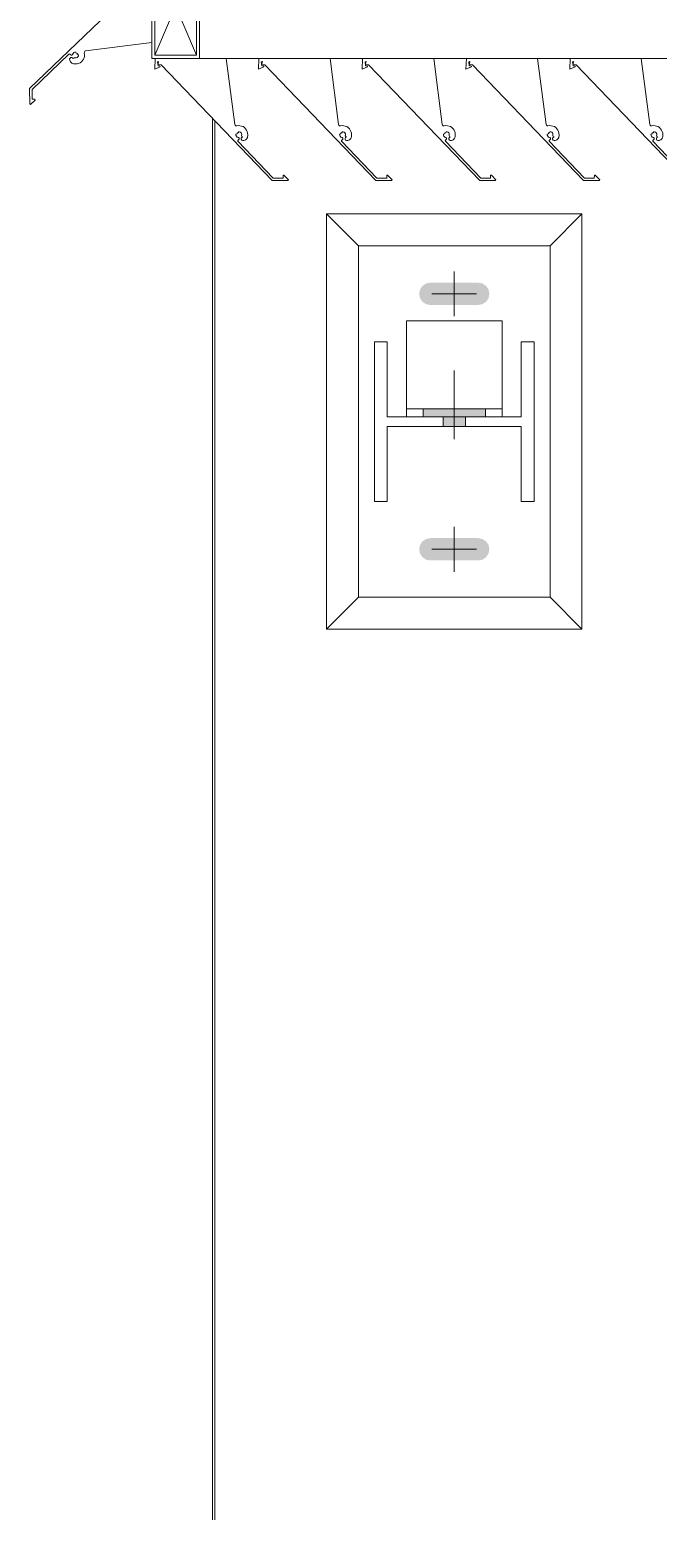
# Model space of a CAD drawing. Header units: millimetres. Extents: x -220592 to 404889, y -217665 to 38245.
# Drawn here: x -950.83 to -946.89, y -1326.88 to -1317.6 of the extents above; entities that cross this region are included whole.
import ezdxf

# ---------------------------------------------------------------- set-up
doc = ezdxf.new("R2010")
doc.units = ezdxf.units.MM
doc.linetypes.add('XKITLINE00', pattern=[0])
doc.layers.add('000 - 0_HIDE_OBJ_FRAMING_DEF_SUB_1', color=7, linetype='Continuous')
doc.layers.add('Bolt', color=7, linetype='Continuous', lineweight=0)
doc.layers.add('Part', color=7, linetype='Continuous', lineweight=0)

# ---------------------------------------------------------------- blocks, each defined once
blk = doc.blocks.new('*A13531')
at = {"layer": '000 - 0_HIDE_OBJ_FRAMING_DEF_SUB_1', "color": 7, "linetype": 'XKITLINE00', "lineweight": 0}
blk.add_line((-138.563334, 70.570805), (-138.563334, 90.904836), dxfattribs=at)
blk = doc.blocks.new('*A13700')
at = {"layer": 'Part', "color": 7, "linetype": 'XKITLINE00', "lineweight": 0}
for p, q in [((-137.483413, 89.520805), (-137.563413, 89.520805)), ((-137.563413, 89.520805), (-137.563413, 88.520805)), ((-137.483413, 89.050805), (-137.483413, 89.520805)), ((-136.563413, 89.520805), (-136.643413, 89.520805)), ((-136.643413, 89.520805), (-136.643413, 89.050805)), ((-136.563413, 88.520805), (-136.563413, 89.520805)), ((-136.643413, 89.050805), (-137.483413, 89.050805)), ((-137.483413, 88.520805), (-137.483413, 88.990805)), ((-137.483413, 88.990805), (-136.643413, 88.990805)), ((-136.643413, 88.990805), (-136.643413, 88.520805)), ((-137.563413, 88.520805), (-137.483413, 88.520805)), ((-136.643413, 88.520805), (-136.563413, 88.520805))]:
    blk.add_line(p, q, dxfattribs=at)
blk = doc.blocks.new('*A13702')
at = {"layer": 'Part', "color": 7, "linetype": 'XKITLINE00', "lineweight": 0}
for p, q in [((-138.658479, 91.945101), (-130.637493, 91.945101)), ((-138.491671, 91.295101), (-138.287375, 91.295101)), ((-137.841671, 91.295101), (-137.637375, 91.295101)), ((-137.191671, 91.295101), (-136.987375, 91.295101)), ((-136.541671, 91.295101), (-136.337375, 91.295101)), ((-135.891671, 91.295101), (-135.687375, 91.295101)), ((-135.241671, 91.295101), (-135.037375, 91.295101)), ((-134.591671, 91.295101), (-134.387375, 91.295101)), ((-133.941671, 91.295101), (-133.737375, 91.295101)), ((-133.291671, 91.295101), (-133.087375, 91.295101)), ((-132.641671, 91.295101), (-132.437375, 91.295101)), ((-131.991671, 91.295101), (-131.787375, 91.295101)), ((-131.341671, 91.295101), (-131.137375, 91.295101)), ((-130.691671, 91.295101), (-130.637493, 91.295101))]:
    blk.add_line(p, q, dxfattribs=at)
blk = doc.blocks.new('*A13703')
at = {"layer": 'Part', "color": 7, "linetype": 'XKITLINE00', "lineweight": 0}
for p, q in [((-138.937367, 91.295291), (-138.939989, 91.227606)), ((-138.939989, 91.227606), (-138.906502, 91.243141)), ((-138.491697, 91.295299), (-138.937367, 91.295291)), ((-138.922245, 91.273376), (-138.915672, 91.275412)), ((-138.919105, 91.248393), (-138.922245, 91.273376)), ((-138.906914, 91.248264), (-138.919105, 91.248393)), ((-138.918576, 91.258396), (-138.915672, 91.275412)), ((-138.918576, 91.258396), (-138.900033, 91.255499)), ((-138.906502, 91.243141), (-138.906914, 91.248264)), ((-138.900033, 91.255499), (-138.203787, 90.530377)), ((-138.438667, 90.881293), (-138.491697, 91.295299)), ((-138.436477, 90.876218), (-138.438667, 90.881293)), ((-138.431925, 90.873081), (-138.436477, 90.876218)), ((-138.426403, 90.872842), (-138.431925, 90.873081)), ((-138.416269, 90.874328), (-138.426403, 90.872842)), ((-138.406033, 90.873953), (-138.416269, 90.874328)), ((-138.396034, 90.87173), (-138.406033, 90.873953)), ((-138.386604, 90.867732), (-138.396034, 90.87173)), ((-138.378054, 90.862092), (-138.386604, 90.867732)), ((-138.370667, 90.854996), (-138.378054, 90.862092)), ((-138.364689, 90.846679), (-138.370667, 90.854996)), ((-138.431369, 90.820312), (-138.423979, 90.822634)), ((-138.430947, 90.81364), (-138.431369, 90.820312)), ((-138.428157, 90.807564), (-138.430947, 90.81364)), ((-138.42337, 90.802897), (-138.428157, 90.807564)), ((-138.423979, 90.822634), (-138.423035, 90.829799)), ((-138.415797, 90.799783), (-138.42337, 90.802897)), ((-138.423035, 90.829799), (-138.415975, 90.828629)), ((-138.419915, 90.781587), (-138.415288, 90.785242)), ((-138.418823, 90.776428), (-138.419915, 90.781587)), ((-138.19742, 90.545412), (-138.418823, 90.776428)), ((-138.415975, 90.828629), (-138.414869, 90.836335)), ((-138.41164, 90.7956), (-138.415797, 90.799783)), ((-138.415288, 90.785242), (-138.411434, 90.789706)), ((-138.414869, 90.836335), (-138.408385, 90.835766)), ((-138.411434, 90.789706), (-138.41164, 90.7956)), ((-138.408385, 90.835766), (-138.402511, 90.832964)), ((-138.402511, 90.832964), (-138.397989, 90.828282)), ((-138.397989, 90.828282), (-138.395391, 90.822314)), ((-138.394036, 90.800113), (-138.397254, 90.794956)), ((-138.397254, 90.794956), (-138.397242, 90.788879)), ((-138.397242, 90.788879), (-138.394005, 90.783735)), ((-138.395047, 90.815814), (-138.395952, 90.809896)), ((-138.395952, 90.809896), (-138.393545, 90.805085)), ((-138.395391, 90.822314), (-138.395047, 90.815814)), ((-138.388564, 90.803055), (-138.394036, 90.800113)), ((-138.394005, 90.783735), (-138.388531, 90.781095)), ((-138.393545, 90.805085), (-138.388564, 90.803055)), ((-138.388531, 90.781095), (-138.380761, 90.781591)), ((-138.380761, 90.781591), (-138.375265, 90.783326)), ((-138.375265, 90.783326), (-138.370202, 90.78608)), ((-138.370202, 90.78608), (-138.365759, 90.789751)), ((-138.365759, 90.789751), (-138.362101, 90.794205)), ((-138.360316, 90.837417), (-138.364689, 90.846679)), ((-138.362101, 90.794205), (-138.359361, 90.799275)), ((-138.357693, 90.827516), (-138.360316, 90.837417)), ((-138.359361, 90.799275), (-138.357642, 90.804776)), ((-138.356908, 90.817303), (-138.357693, 90.827516)), ((-138.357642, 90.804776), (-138.357006, 90.810504)), ((-138.357006, 90.810504), (-138.356908, 90.817303)), ((-138.203787, 90.530377), (-138.104636, 90.53093)), ((-138.136074, 90.545755), (-138.19742, 90.545412)), ((-138.135977, 90.563175), (-138.136074, 90.545755)), ((-138.131056, 90.56426), (-138.135977, 90.563175)), ((-138.102167, 90.535611), (-138.131056, 90.56426)), ((-138.104636, 90.53093), (-138.102167, 90.535611))]:
    blk.add_line(p, q, dxfattribs=at)
blk = doc.blocks.new('*A13704')
at = {"layer": 'Part', "color": 7, "linetype": 'XKITLINE00', "lineweight": 0}
for p, q in [((-138.287367, 91.295291), (-138.289989, 91.227606)), ((-138.289989, 91.227606), (-138.256502, 91.243141)), ((-137.841697, 91.295299), (-138.287367, 91.295291)), ((-138.272245, 91.273376), (-138.265672, 91.275412)), ((-138.269105, 91.248393), (-138.272245, 91.273376)), ((-138.256914, 91.248264), (-138.269105, 91.248393)), ((-138.268576, 91.258396), (-138.265672, 91.275412)), ((-138.268576, 91.258396), (-138.250033, 91.255499)), ((-138.256502, 91.243141), (-138.256914, 91.248264)), ((-138.250033, 91.255499), (-137.553787, 90.530377)), ((-137.788667, 90.881293), (-137.841697, 91.295299)), ((-137.786477, 90.876218), (-137.788667, 90.881293)), ((-137.781925, 90.873081), (-137.786477, 90.876218)), ((-137.776403, 90.872842), (-137.781925, 90.873081)), ((-137.766269, 90.874328), (-137.776403, 90.872842)), ((-137.756033, 90.873953), (-137.766269, 90.874328)), ((-137.746034, 90.87173), (-137.756033, 90.873953)), ((-137.736604, 90.867732), (-137.746034, 90.87173)), ((-137.728054, 90.862092), (-137.736604, 90.867732)), ((-137.720667, 90.854996), (-137.728054, 90.862092)), ((-137.714689, 90.846679), (-137.720667, 90.854996)), ((-137.781369, 90.820312), (-137.773979, 90.822634)), ((-137.780947, 90.81364), (-137.781369, 90.820312)), ((-137.778157, 90.807564), (-137.780947, 90.81364)), ((-137.77337, 90.802897), (-137.778157, 90.807564)), ((-137.773979, 90.822634), (-137.773035, 90.829799)), ((-137.765797, 90.799783), (-137.77337, 90.802897)), ((-137.773035, 90.829799), (-137.765975, 90.828629)), ((-137.769915, 90.781587), (-137.765288, 90.785242)), ((-137.768823, 90.776428), (-137.769915, 90.781587)), ((-137.54742, 90.545412), (-137.768823, 90.776428)), ((-137.765975, 90.828629), (-137.764869, 90.836335)), ((-137.76164, 90.7956), (-137.765797, 90.799783)), ((-137.765288, 90.785242), (-137.761434, 90.789706)), ((-137.764869, 90.836335), (-137.758385, 90.835766)), ((-137.761434, 90.789706), (-137.76164, 90.7956)), ((-137.758385, 90.835766), (-137.752511, 90.832964)), ((-137.752511, 90.832964), (-137.747989, 90.828282)), ((-137.747989, 90.828282), (-137.745391, 90.822314)), ((-137.744036, 90.800113), (-137.747254, 90.794956)), ((-137.747254, 90.794956), (-137.747242, 90.788879)), ((-137.747242, 90.788879), (-137.744005, 90.783735)), ((-137.745047, 90.815814), (-137.745952, 90.809896)), ((-137.745952, 90.809896), (-137.743545, 90.805085)), ((-137.745391, 90.822314), (-137.745047, 90.815814)), ((-137.738564, 90.803055), (-137.744036, 90.800113)), ((-137.744005, 90.783735), (-137.738531, 90.781095)), ((-137.743545, 90.805085), (-137.738564, 90.803055)), ((-137.738531, 90.781095), (-137.730761, 90.781591)), ((-137.730761, 90.781591), (-137.725265, 90.783326)), ((-137.725265, 90.783326), (-137.720202, 90.78608)), ((-137.720202, 90.78608), (-137.715759, 90.789751)), ((-137.715759, 90.789751), (-137.712101, 90.794205)), ((-137.710316, 90.837417), (-137.714689, 90.846679)), ((-137.712101, 90.794205), (-137.709361, 90.799275)), ((-137.707693, 90.827516), (-137.710316, 90.837417)), ((-137.709361, 90.799275), (-137.707642, 90.804776)), ((-137.706908, 90.817303), (-137.707693, 90.827516)), ((-137.707642, 90.804776), (-137.707006, 90.810504)), ((-137.707006, 90.810504), (-137.706908, 90.817303)), ((-137.553787, 90.530377), (-137.454636, 90.53093)), ((-137.486074, 90.545755), (-137.54742, 90.545412)), ((-137.485977, 90.563175), (-137.486074, 90.545755)), ((-137.481056, 90.56426), (-137.485977, 90.563175)), ((-137.452167, 90.535611), (-137.481056, 90.56426)), ((-137.454636, 90.53093), (-137.452167, 90.535611))]:
    blk.add_line(p, q, dxfattribs=at)
blk = doc.blocks.new('*A13705')
at = {"layer": 'Part', "color": 7, "linetype": 'XKITLINE00', "lineweight": 0}
for p, q in [((-137.637367, 91.295291), (-137.639989, 91.227606)), ((-137.639989, 91.227606), (-137.606502, 91.243141)), ((-137.191697, 91.295299), (-137.637367, 91.295291)), ((-137.622245, 91.273376), (-137.615672, 91.275412)), ((-137.619105, 91.248393), (-137.622245, 91.273376)), ((-137.606914, 91.248264), (-137.619105, 91.248393)), ((-137.618576, 91.258396), (-137.615672, 91.275412)), ((-137.618576, 91.258396), (-137.600033, 91.255499)), ((-137.606502, 91.243141), (-137.606914, 91.248264)), ((-137.600033, 91.255499), (-136.903787, 90.530377)), ((-137.138667, 90.881293), (-137.191697, 91.295299)), ((-137.136477, 90.876218), (-137.138667, 90.881293)), ((-137.131925, 90.873081), (-137.136477, 90.876218)), ((-137.126403, 90.872842), (-137.131925, 90.873081)), ((-137.116269, 90.874328), (-137.126403, 90.872842)), ((-137.106033, 90.873953), (-137.116269, 90.874328)), ((-137.096034, 90.87173), (-137.106033, 90.873953)), ((-137.086604, 90.867732), (-137.096034, 90.87173)), ((-137.078054, 90.862092), (-137.086604, 90.867732)), ((-137.070667, 90.854996), (-137.078054, 90.862092)), ((-137.064689, 90.846679), (-137.070667, 90.854996)), ((-137.131369, 90.820312), (-137.123979, 90.822634)), ((-137.130947, 90.81364), (-137.131369, 90.820312)), ((-137.128157, 90.807564), (-137.130947, 90.81364)), ((-137.12337, 90.802897), (-137.128157, 90.807564)), ((-137.123979, 90.822634), (-137.123035, 90.829799)), ((-137.115797, 90.799783), (-137.12337, 90.802897)), ((-137.123035, 90.829799), (-137.115975, 90.828629)), ((-137.119915, 90.781587), (-137.115288, 90.785242)), ((-137.118823, 90.776428), (-137.119915, 90.781587)), ((-136.89742, 90.545412), (-137.118823, 90.776428)), ((-137.115975, 90.828629), (-137.114869, 90.836335)), ((-137.11164, 90.7956), (-137.115797, 90.799783)), ((-137.115288, 90.785242), (-137.111434, 90.789706)), ((-137.114869, 90.836335), (-137.108385, 90.835766)), ((-137.111434, 90.789706), (-137.11164, 90.7956)), ((-137.108385, 90.835766), (-137.102511, 90.832964)), ((-137.102511, 90.832964), (-137.097989, 90.828282)), ((-137.097989, 90.828282), (-137.095391, 90.822314)), ((-137.094036, 90.800113), (-137.097254, 90.794956)), ((-137.097254, 90.794956), (-137.097242, 90.788879)), ((-137.097242, 90.788879), (-137.094005, 90.783735)), ((-137.095047, 90.815814), (-137.095952, 90.809896)), ((-137.095952, 90.809896), (-137.093545, 90.805085)), ((-137.095391, 90.822314), (-137.095047, 90.815814)), ((-137.088564, 90.803055), (-137.094036, 90.800113)), ((-137.094005, 90.783735), (-137.088531, 90.781095)), ((-137.093545, 90.805085), (-137.088564, 90.803055)), ((-137.088531, 90.781095), (-137.080761, 90.781591)), ((-137.080761, 90.781591), (-137.075265, 90.783326)), ((-137.075265, 90.783326), (-137.070202, 90.78608)), ((-137.070202, 90.78608), (-137.065759, 90.789751)), ((-137.065759, 90.789751), (-137.062101, 90.794205)), ((-137.060316, 90.837417), (-137.064689, 90.846679)), ((-137.062101, 90.794205), (-137.059361, 90.799275)), ((-137.057693, 90.827516), (-137.060316, 90.837417)), ((-137.059361, 90.799275), (-137.057642, 90.804776)), ((-137.056908, 90.817303), (-137.057693, 90.827516)), ((-137.057642, 90.804776), (-137.057006, 90.810504)), ((-137.057006, 90.810504), (-137.056908, 90.817303)), ((-136.903787, 90.530377), (-136.804636, 90.53093)), ((-136.836074, 90.545755), (-136.89742, 90.545412)), ((-136.835977, 90.563175), (-136.836074, 90.545755)), ((-136.831056, 90.56426), (-136.835977, 90.563175)), ((-136.802167, 90.535611), (-136.831056, 90.56426)), ((-136.804636, 90.53093), (-136.802167, 90.535611))]:
    blk.add_line(p, q, dxfattribs=at)
blk = doc.blocks.new('*A13706')
at = {"layer": 'Part', "color": 7, "linetype": 'XKITLINE00', "lineweight": 0}
for p, q in [((-136.987367, 91.295291), (-136.989989, 91.227606)), ((-136.989989, 91.227606), (-136.956502, 91.243141)), ((-136.541697, 91.295299), (-136.987367, 91.295291)), ((-136.972245, 91.273376), (-136.965672, 91.275412)), ((-136.969105, 91.248393), (-136.972245, 91.273376)), ((-136.956914, 91.248264), (-136.969105, 91.248393)), ((-136.968576, 91.258396), (-136.965672, 91.275412)), ((-136.968576, 91.258396), (-136.950033, 91.255499)), ((-136.956502, 91.243141), (-136.956914, 91.248264)), ((-136.950033, 91.255499), (-136.253787, 90.530377)), ((-136.488667, 90.881293), (-136.541697, 91.295299)), ((-136.486477, 90.876218), (-136.488667, 90.881293)), ((-136.481925, 90.873081), (-136.486477, 90.876218)), ((-136.476403, 90.872842), (-136.481925, 90.873081)), ((-136.466269, 90.874328), (-136.476403, 90.872842)), ((-136.456033, 90.873953), (-136.466269, 90.874328)), ((-136.446034, 90.87173), (-136.456033, 90.873953)), ((-136.436604, 90.867732), (-136.446034, 90.87173)), ((-136.428054, 90.862092), (-136.436604, 90.867732)), ((-136.420667, 90.854996), (-136.428054, 90.862092)), ((-136.414689, 90.846679), (-136.420667, 90.854996)), ((-136.481369, 90.820312), (-136.473979, 90.822634)), ((-136.480947, 90.81364), (-136.481369, 90.820312)), ((-136.478157, 90.807564), (-136.480947, 90.81364)), ((-136.47337, 90.802897), (-136.478157, 90.807564)), ((-136.473979, 90.822634), (-136.473035, 90.829799)), ((-136.465797, 90.799783), (-136.47337, 90.802897)), ((-136.473035, 90.829799), (-136.465975, 90.828629)), ((-136.469915, 90.781587), (-136.465288, 90.785242)), ((-136.468823, 90.776428), (-136.469915, 90.781587)), ((-136.24742, 90.545412), (-136.468823, 90.776428)), ((-136.465975, 90.828629), (-136.464869, 90.836335)), ((-136.46164, 90.7956), (-136.465797, 90.799783)), ((-136.465288, 90.785242), (-136.461434, 90.789706)), ((-136.464869, 90.836335), (-136.458385, 90.835766)), ((-136.461434, 90.789706), (-136.46164, 90.7956)), ((-136.458385, 90.835766), (-136.452511, 90.832964)), ((-136.452511, 90.832964), (-136.447989, 90.828282)), ((-136.447989, 90.828282), (-136.445391, 90.822314)), ((-136.444036, 90.800113), (-136.447254, 90.794956)), ((-136.447254, 90.794956), (-136.447242, 90.788879)), ((-136.447242, 90.788879), (-136.444005, 90.783735)), ((-136.445047, 90.815814), (-136.445952, 90.809896)), ((-136.445952, 90.809896), (-136.443545, 90.805085)), ((-136.445391, 90.822314), (-136.445047, 90.815814)), ((-136.438564, 90.803055), (-136.444036, 90.800113)), ((-136.444005, 90.783735), (-136.438531, 90.781095)), ((-136.443545, 90.805085), (-136.438564, 90.803055)), ((-136.438531, 90.781095), (-136.430761, 90.781591)), ((-136.430761, 90.781591), (-136.425265, 90.783326)), ((-136.425265, 90.783326), (-136.420202, 90.78608)), ((-136.420202, 90.78608), (-136.415759, 90.789751)), ((-136.415759, 90.789751), (-136.412101, 90.794205)), ((-136.410316, 90.837417), (-136.414689, 90.846679)), ((-136.412101, 90.794205), (-136.409361, 90.799275)), ((-136.407693, 90.827516), (-136.410316, 90.837417)), ((-136.409361, 90.799275), (-136.407642, 90.804776)), ((-136.406908, 90.817303), (-136.407693, 90.827516)), ((-136.407642, 90.804776), (-136.407006, 90.810504)), ((-136.407006, 90.810504), (-136.406908, 90.817303)), ((-136.253787, 90.530377), (-136.154636, 90.53093)), ((-136.186074, 90.545755), (-136.24742, 90.545412)), ((-136.185977, 90.563175), (-136.186074, 90.545755)), ((-136.181056, 90.56426), (-136.185977, 90.563175)), ((-136.152167, 90.535611), (-136.181056, 90.56426)), ((-136.154636, 90.53093), (-136.152167, 90.535611))]:
    blk.add_line(p, q, dxfattribs=at)
blk = doc.blocks.new('*A13707')
at = {"layer": 'Part', "color": 7, "linetype": 'XKITLINE00', "lineweight": 0}
for p, q in [((-136.337367, 91.295291), (-136.339989, 91.227606)), ((-136.339989, 91.227606), (-136.306502, 91.243141)), ((-135.891697, 91.295299), (-136.337367, 91.295291)), ((-136.322245, 91.273376), (-136.315672, 91.275412)), ((-136.319105, 91.248393), (-136.322245, 91.273376)), ((-136.306914, 91.248264), (-136.319105, 91.248393)), ((-136.318576, 91.258396), (-136.315672, 91.275412)), ((-136.318576, 91.258396), (-136.300033, 91.255499)), ((-136.306502, 91.243141), (-136.306914, 91.248264)), ((-136.300033, 91.255499), (-135.603787, 90.530377)), ((-135.838667, 90.881293), (-135.891697, 91.295299)), ((-135.836477, 90.876218), (-135.838667, 90.881293)), ((-135.831925, 90.873081), (-135.836477, 90.876218)), ((-135.826403, 90.872842), (-135.831925, 90.873081)), ((-135.816269, 90.874328), (-135.826403, 90.872842)), ((-135.806033, 90.873953), (-135.816269, 90.874328)), ((-135.796034, 90.87173), (-135.806033, 90.873953)), ((-135.786604, 90.867732), (-135.796034, 90.87173)), ((-135.778054, 90.862092), (-135.786604, 90.867732)), ((-135.770667, 90.854996), (-135.778054, 90.862092)), ((-135.764689, 90.846679), (-135.770667, 90.854996)), ((-135.831369, 90.820312), (-135.823979, 90.822634)), ((-135.830947, 90.81364), (-135.831369, 90.820312)), ((-135.828157, 90.807564), (-135.830947, 90.81364)), ((-135.82337, 90.802897), (-135.828157, 90.807564)), ((-135.823979, 90.822634), (-135.823035, 90.829799)), ((-135.815797, 90.799783), (-135.82337, 90.802897)), ((-135.823035, 90.829799), (-135.815975, 90.828629)), ((-135.819915, 90.781587), (-135.815288, 90.785242)), ((-135.818823, 90.776428), (-135.819915, 90.781587)), ((-135.59742, 90.545412), (-135.818823, 90.776428)), ((-135.815975, 90.828629), (-135.814869, 90.836335)), ((-135.81164, 90.7956), (-135.815797, 90.799783)), ((-135.815288, 90.785242), (-135.811434, 90.789706)), ((-135.814869, 90.836335), (-135.808385, 90.835766)), ((-135.811434, 90.789706), (-135.81164, 90.7956)), ((-135.808385, 90.835766), (-135.802511, 90.832964)), ((-135.802511, 90.832964), (-135.797989, 90.828282)), ((-135.797989, 90.828282), (-135.795391, 90.822314)), ((-135.794036, 90.800113), (-135.797254, 90.794956)), ((-135.797254, 90.794956), (-135.797242, 90.788879)), ((-135.797242, 90.788879), (-135.794005, 90.783735)), ((-135.795047, 90.815814), (-135.795952, 90.809896)), ((-135.795952, 90.809896), (-135.793545, 90.805085)), ((-135.795391, 90.822314), (-135.795047, 90.815814)), ((-135.788564, 90.803055), (-135.794036, 90.800113)), ((-135.794005, 90.783735), (-135.788531, 90.781095)), ((-135.793545, 90.805085), (-135.788564, 90.803055)), ((-135.788531, 90.781095), (-135.780761, 90.781591)), ((-135.780761, 90.781591), (-135.775265, 90.783326)), ((-135.775265, 90.783326), (-135.770202, 90.78608)), ((-135.770202, 90.78608), (-135.765759, 90.789751)), ((-135.765759, 90.789751), (-135.762101, 90.794205)), ((-135.760316, 90.837417), (-135.764689, 90.846679)), ((-135.762101, 90.794205), (-135.759361, 90.799275)), ((-135.757693, 90.827516), (-135.760316, 90.837417)), ((-135.759361, 90.799275), (-135.757642, 90.804776)), ((-135.756908, 90.817303), (-135.757693, 90.827516)), ((-135.757642, 90.804776), (-135.757006, 90.810504)), ((-135.757006, 90.810504), (-135.756908, 90.817303)), ((-135.603787, 90.530377), (-135.504636, 90.53093)), ((-135.536074, 90.545755), (-135.59742, 90.545412)), ((-135.535977, 90.563175), (-135.536074, 90.545755)), ((-135.531056, 90.56426), (-135.535977, 90.563175)), ((-135.502167, 90.535611), (-135.531056, 90.56426)), ((-135.504636, 90.53093), (-135.502167, 90.535611))]:
    blk.add_line(p, q, dxfattribs=at)
blk = doc.blocks.new('*A13708')
at = {"layer": 'Part', "color": 7, "linetype": 'XKITLINE00', "lineweight": 0}
for p, q in [((-137.663413, 90.120805), (-137.663413, 87.920805)), ((-136.463413, 90.120805), (-137.663413, 90.120805)), ((-136.463413, 87.920805), (-136.463413, 90.120805)), ((-137.663413, 87.920805), (-136.463413, 87.920805))]:
    blk.add_line(p, q, dxfattribs=at)
blk = doc.blocks.new('*A13709')
at = {"layer": 'Part', "color": 7, "linetype": 'XKITLINE00', "lineweight": 0}
for p, q in [((-137.863413, 90.320805), (-137.663413, 90.120805)), ((-137.863413, 87.720805), (-137.863413, 90.320805)), ((-137.863413, 90.320805), (-136.263413, 90.320805)), ((-136.463413, 90.120805), (-136.263413, 90.320805)), ((-136.263413, 90.320805), (-136.263413, 87.720805)), ((-137.863413, 87.720805), (-137.663413, 87.920805)), ((-136.463413, 87.920805), (-136.263413, 87.720805)), ((-136.263413, 87.720805), (-137.863413, 87.720805))]:
    blk.add_line(p, q, dxfattribs=at)
blk = doc.blocks.new('*A13710')
at = {"layer": 'Part', "color": 7, "linetype": 'XKITLINE00', "lineweight": 0}
for p, q in [((-137.363413, 89.650805), (-137.363413, 89.050805)), ((-136.763413, 89.650805), (-137.363413, 89.650805)), ((-136.763413, 89.050805), (-136.763413, 89.650805)), ((-137.363413, 89.100805), (-136.763413, 89.100805))]:
    blk.add_line(p, q, dxfattribs=at)
blk = doc.blocks.new('*A13711')
at = {"layer": 'Bolt'}
for points in [[(-136.8684, 89.1008), (-136.8684, 89.0508), (-137.2584, 89.0508), (-137.2584, 89.1008)], [(-136.9934, 89.0508), (-136.9934, 88.9908), (-137.1334, 88.9908), (-137.1334, 89.0508)]]:
    blk.add_hatch(color=7, dxfattribs=at).paths.add_polyline_path(points, flags=17)
at = {"layer": 'Bolt', "color": 7, "linetype": 'XKITLINE00', "lineweight": 0}
for p, q in [((-137.0634, 88.9116), (-137.0634, 89.3408)), ((-137.2584, 89.0508), (-137.2584, 89.1008)), ((-136.8684, 89.0508), (-136.8684, 89.1008)), ((-137.1334, 88.9908), (-137.1334, 89.0508)), ((-136.9934, 88.9908), (-136.9934, 89.0508))]:
    blk.add_line(p, q, dxfattribs=at)
blk = doc.blocks.new('*A13712')
at = {"layer": 'Bolt'}
for points in [[(-136.8487, 89.794), (-136.8639, 89.7713), (-136.8866, 89.7561), (-136.9134, 89.7508), (-137.2134, 89.7508), (-137.2402, 89.7561), (-137.2629, 89.7713), (-137.2781, 89.794), (-137.2834, 89.8208), (-137.2781, 89.8476), (-137.2629, 89.8703), (-137.2402, 89.8855), (-137.2134, 89.8908), (-136.9134, 89.8908), (-136.8866, 89.8855), (-136.8639, 89.8703), (-136.8487, 89.8476), (-136.8434, 89.8208)], [(-136.8487, 88.194), (-136.8639, 88.1713), (-136.8866, 88.1561), (-136.9134, 88.1508), (-137.2134, 88.1508), (-137.2402, 88.1561), (-137.2629, 88.1713), (-137.2781, 88.194), (-137.2834, 88.2208), (-137.2781, 88.2476), (-137.2629, 88.2703), (-137.2402, 88.2855), (-137.2134, 88.2908), (-136.9134, 88.2908), (-136.8866, 88.2855), (-136.8639, 88.2703), (-136.8487, 88.2476), (-136.8434, 88.2208)]]:
    blk.add_hatch(color=7, dxfattribs=at).paths.add_polyline_path(points, flags=17)
at = {"layer": 'Bolt', "color": 7, "linetype": 'XKITLINE00', "lineweight": 0}
for p, q in [((-137.0634, 89.9608), (-137.0634, 89.6808)), ((-137.2034, 89.8208), (-136.9234, 89.8208)), ((-137.0634, 88.3608), (-137.0634, 88.0808)), ((-137.2034, 88.2208), (-136.9234, 88.2208))]:
    blk.add_line(p, q, dxfattribs=at)
blk = doc.blocks.new('*A13867')
at = {"layer": 'Part', "color": 7, "linetype": 'XKITLINE00', "lineweight": 0}
blk.add_line((-138.577448, 70.570805), (-138.577448, 90.919535), dxfattribs=at)
blk = doc.blocks.new('*A13881')
at = {"layer": 'Part', "color": 7, "linetype": 'XKITLINE00', "lineweight": 0}
for p, q in [((-138.658479, 91.945101), (-138.958479, 91.945101)), ((-138.958479, 91.945101), (-138.958479, 91.295101)), ((-138.938479, 91.315101), (-138.678479, 91.925101)), ((-138.678479, 91.315101), (-138.938479, 91.925101)), ((-138.938479, 91.315101), (-138.938479, 91.925101)), ((-138.938479, 91.925101), (-138.678479, 91.925101)), ((-138.678479, 91.925101), (-138.678479, 91.315101)), ((-138.658479, 91.295101), (-138.658479, 91.945101)), ((-138.678479, 91.315101), (-138.938479, 91.315101)), ((-138.958479, 91.295101), (-138.658479, 91.295101))]:
    blk.add_line(p, q, dxfattribs=at)
blk = doc.blocks.new('*A13882')
at = {"layer": 'Part', "color": 7, "linetype": 'XKITLINE00', "lineweight": 0}
for p, q in [((-138.998255, 91.803389), (-139.723377, 91.107143)), ((-138.958462, 91.840723), (-139.026148, 91.843345)), ((-139.026148, 91.843345), (-139.010613, 91.809858)), ((-139.010613, 91.809858), (-139.00549, 91.81027)), ((-139.00549, 91.81027), (-139.005361, 91.822461)), ((-139.005361, 91.822461), (-138.980378, 91.825601)), ((-138.995358, 91.821932), (-138.998255, 91.803389)), ((-138.995358, 91.821932), (-138.978342, 91.819028)), ((-138.980378, 91.825601), (-138.978342, 91.819028)), ((-138.958455, 91.395053), (-138.958462, 91.840723)), ((-139.708341, 91.100776), (-139.477326, 91.322179)), ((-139.477326, 91.322179), (-139.472166, 91.323271)), ((-139.472166, 91.323271), (-139.468512, 91.318644)), ((-139.468512, 91.318644), (-139.464048, 91.31479)), ((-139.464048, 91.31479), (-139.458154, 91.314996)), ((-139.458154, 91.314996), (-139.453971, 91.319153)), ((-139.453971, 91.319153), (-139.450857, 91.326726)), ((-139.450857, 91.326726), (-139.44619, 91.331513)), ((-139.44619, 91.331513), (-139.440114, 91.334303)), ((-139.440114, 91.334303), (-139.433442, 91.334725)), ((-139.433442, 91.334725), (-139.43112, 91.327335)), ((-139.43112, 91.327335), (-139.423955, 91.326391)), ((-139.423955, 91.326391), (-139.425124, 91.319331)), ((-139.425124, 91.319331), (-139.417418, 91.318225)), ((-139.417988, 91.311741), (-139.42079, 91.305867)), ((-139.417418, 91.318225), (-139.417988, 91.311741)), ((-139.380912, 91.329759), (-139.380672, 91.335281)), ((-139.379426, 91.319625), (-139.380912, 91.329759)), ((-139.380672, 91.335281), (-139.377536, 91.339833)), ((-139.379801, 91.309389), (-139.379426, 91.319625)), ((-139.377536, 91.339833), (-139.372461, 91.342023)), ((-139.372461, 91.342023), (-138.958455, 91.395053)), ((-139.470019, 91.297361), (-139.472659, 91.291887)), ((-139.472659, 91.291887), (-139.472163, 91.284117)), ((-139.472163, 91.284117), (-139.470428, 91.278621)), ((-139.470428, 91.278621), (-139.467674, 91.273558)), ((-139.464875, 91.300598), (-139.470019, 91.297361)), ((-139.467674, 91.273558), (-139.464002, 91.269115)), ((-139.458797, 91.30061), (-139.464875, 91.300598)), ((-139.464002, 91.269115), (-139.459549, 91.265457)), ((-139.459549, 91.265457), (-139.454479, 91.262717)), ((-139.453641, 91.297392), (-139.458797, 91.30061)), ((-139.454479, 91.262717), (-139.448978, 91.260998)), ((-139.450699, 91.29192), (-139.453641, 91.297392)), ((-139.448669, 91.296901), (-139.450699, 91.29192)), ((-139.448978, 91.260998), (-139.44325, 91.260362)), ((-139.443858, 91.299308), (-139.448669, 91.296901)), ((-139.43794, 91.298403), (-139.443858, 91.299308)), ((-139.44325, 91.260362), (-139.436451, 91.260264)), ((-139.43144, 91.298747), (-139.43794, 91.298403)), ((-139.436451, 91.260264), (-139.426238, 91.261049)), ((-139.425472, 91.301345), (-139.43144, 91.298747)), ((-139.426238, 91.261049), (-139.416337, 91.263672)), ((-139.42079, 91.305867), (-139.425472, 91.301345)), ((-139.416337, 91.263672), (-139.407074, 91.268045)), ((-139.407074, 91.268045), (-139.398758, 91.274023)), ((-139.398758, 91.274023), (-139.391662, 91.28141)), ((-139.391662, 91.28141), (-139.386022, 91.28996)), ((-139.386022, 91.28996), (-139.382024, 91.29939)), ((-139.382024, 91.29939), (-139.379801, 91.309389)), ((-139.723377, 91.107143), (-139.722824, 91.007992)), ((-139.718143, 91.005523), (-139.689494, 91.034412)), ((-139.707999, 91.03943), (-139.708341, 91.100776)), ((-139.690579, 91.039333), (-139.707999, 91.03943)), ((-139.689494, 91.034412), (-139.690579, 91.039333)), ((-139.722824, 91.007992), (-139.718143, 91.005523))]:
    blk.add_line(p, q, dxfattribs=at)

msp = doc.modelspace()

# ---------------------------------------------------------------- block references
at = {"color": 7, "lineweight": 0}
for name in ['*A13531', '*A13867', '*A13881', '*A13702', '*A13882', '*A13703', '*A13704', '*A13705', '*A13706', '*A13707', '*A13709', '*A13708', '*A13712', '*A13710', '*A13700', '*A13711']:
    msp.add_blockref(name, (-811.109, -1409.08), dxfattribs=at)

doc.saveas('drawing.dxf')
